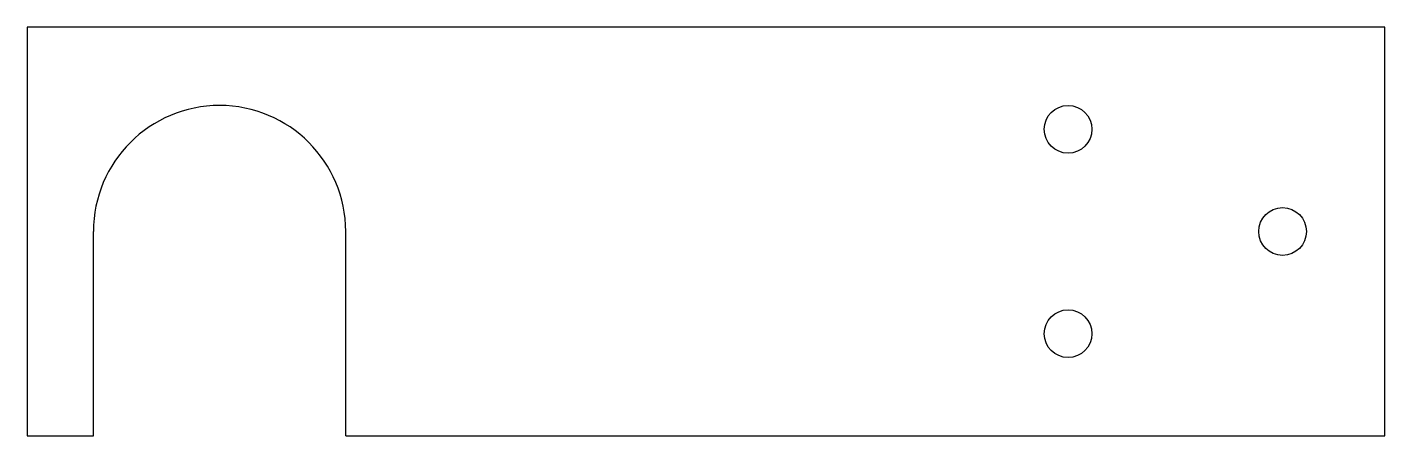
# Model space of a CAD drawing. Header units: millimetres. Extents: x -202 to -3, y -30 to 30.
import ezdxf

# ---------------------------------------------------------------- set-up
doc = ezdxf.new("R2010")
doc.units = ezdxf.units.MM
doc.layers.add('Unfold_Sketch', color=7, linetype='CONTINUOUS')

msp = doc.modelspace()

# ---------------------------------------------------------------- linework, layer by layer
at = {"layer": 'Unfold_Sketch'}
for p, q in [((-69, 30), (-202.219, 30)), ((-202.219, 30), (-202.219, -30)), ((-35.5442, 30), (-65.5442, 30)), ((-3.0885, 30), (-32.0885, 30)), ((-3.0885, -30), (-3.0885, 30)), ((-192.5, -30), (-192.5, 0)), ((-155.5, -30), (-155.5, 0)), ((-202.219, -30), (-192.5, -30)), ((-155.5, -30), (-69, -30)), ((-65.5442, -30), (-35.5442, -30)), ((-32.0885, -30), (-3.0885, -30))]:
    msp.add_line(p, q, dxfattribs=at)
for centre in [(-49.5442, 15), (-18.0885, 0), (-49.5442, -15)]:
    msp.add_circle(centre, 3.5, dxfattribs=at)
msp.add_arc((-174, 0), 18.5, 0, 180, dxfattribs=at)
for points in [[(-65.5442, 30), (-69, 30)], [(-32.0885, 30), (-35.5442, 30)], [(-69, -30), (-65.5442, -30)], [(-35.5442, -30), (-32.0885, -30)]]:
    msp.add_open_spline(points, degree=1, dxfattribs=at)

doc.saveas('drawing.dxf')
